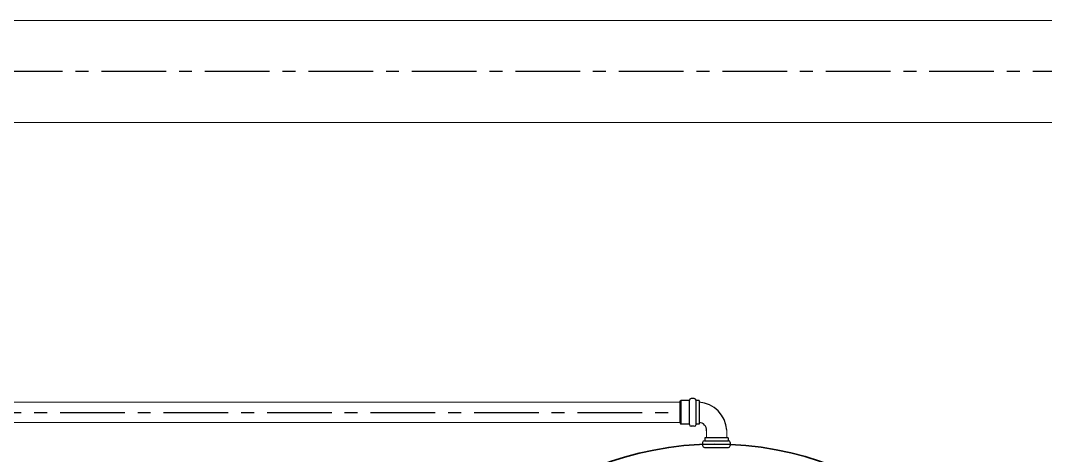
# Model space of a CAD drawing. Header units: millimetres. Extents: x 20530103 to 31271019, y 32092698 to 33532929.
# Drawn here: x 26690825 to 26695856, y 33061644 to 33063779 of the extents above; entities that cross this region are included whole.
import ezdxf

# ---------------------------------------------------------------- set-up
doc = ezdxf.new("R2010")
doc.units = ezdxf.units.MM
doc.linetypes.add('осевая', pattern=[50.8, 31.75, -6.35, 6.35, -6.35])
doc.layers.add('Mitat', color=1, linetype='Continuous')

msp = doc.modelspace()

# ---------------------------------------------------------------- linework, layer by layer
at = {"lineweight": 20}
for p, q in [((26698252.0288, 33063778.5089), (26671317.9183, 33063778.5089)), ((26698252.0288, 33063278.5089), (26671317.9183, 33063278.5089)), ((26694061.6339, 33061906.052), (26674767.1722, 33061906.0829)), ((26694061.6043, 33061806.12), (26674767.3198, 33061806.0972)), ((26694192.074, 33061731.6609), (26694192.074, 33061765.9868)), ((26694192.074, 33061731.6609), (26694192.074, 33061765.9868)), ((26694292.074, 33061731.6609), (26694292.074, 33061768.8296)), ((26694292.074, 33061768.8296), (26694292.074, 33061731.6609)), ((26694192.074, 33061731.6609), (26694192.074, 33061731.6609)), ((26694290.9698, 33061731.6609), (26694290.9698, 33061731.6609))]:
    msp.add_line(p, q, dxfattribs=at)
at = {"color": 1, "linetype": 'осевая', "lineweight": 25, "ltscale": 10}
for p, q in [((26699159.3964, 33063528.5089), (26670331.8762, 33063528.5089)), ((26674762.8742, 33061856.0842), (26694061.6043, 33061856.0561))]:
    msp.add_line(p, q, dxfattribs=at)
at = {"color": 7, "lineweight": 25}
for p, q in [((26694061.5733, 33061905.9983), (26694066.0189, 33061913.6983)), ((26694108.1689, 33061913.6983), (26694066.0189, 33061913.6983)), ((26694108.1689, 33061796.6983), (26694108.1689, 33061915.2983)), ((26694132.1689, 33061923.9983), (26694116.8689, 33061923.9983)), ((26694140.8689, 33061796.6983), (26694140.8689, 33061915.2983)), ((26694155.8689, 33061913.6983), (26694140.8689, 33061913.6983)), ((26694155.8689, 33061913.6983), (26694155.8689, 33061798.2983)), ((26694061.5733, 33061805.9983), (26694066.0189, 33061798.2983)), ((26694108.1689, 33061798.2983), (26694066.0189, 33061798.2983)), ((26694132.1689, 33061787.9983), (26694116.8689, 33061787.9983)), ((26694155.8689, 33061798.2983), (26694140.8689, 33061798.2983)), ((26694172.9698, 33061707.9609), (26694172.9698, 33061692.6609)), ((26694181.6698, 33061716.6609), (26694300.2698, 33061716.6609)), ((26694298.6698, 33061731.6609), (26694183.2698, 33061731.6609)), ((26694183.2698, 33061731.6609), (26694183.2698, 33061716.6609)), ((26694298.6698, 33061731.6609), (26694298.6698, 33061716.6609)), ((26694308.9698, 33061707.9609), (26694308.9698, 33061692.6609)), ((26694181.6698, 33061683.9609), (26694300.2698, 33061683.9609))]:
    msp.add_line(p, q, dxfattribs=at)
for centre, radius, start, end in [((26694116.8689, 33061915.2983), 8.7, 90, 180), ((26694132.1689, 33061915.2983), 8.7, 0, 90), ((26694144.4051, 33061758.4066), 148.0363, 4.0374627, 85.5586001), ((26694155.5737, 33061769.3477), 36.6547, 354.7390521, 89.6336187), ((26694116.8689, 33061796.6983), 8.7, 180, 270), ((26694132.1689, 33061796.6983), 8.7, 270, 0), ((26694181.6698, 33061707.9609), 8.7, 90, 180), ((26694300.2698, 33061707.9609), 8.7, 0, 90), ((26694181.6698, 33061692.6609), 8.7, 180, 270), ((26694300.2698, 33061692.6609), 8.7, 270, 0)]:
    msp.add_arc(centre, radius, start, end, dxfattribs=at)
at = {"lineweight": 35}
msp.add_arc((26694238.0399, 33060104.8293), 1595.4844, 5.9499064, 174.3768002, dxfattribs=at)
at = {"layer": 'Mitat', "color": 7, "lineweight": 25}
for p, q in [((26694061.5733, 33061905.9983), (26694061.5733, 33061805.9983)), ((26694066.0189, 33061913.6983), (26694066.0189, 33061798.2983))]:
    msp.add_line(p, q, dxfattribs=at)

doc.saveas('drawing.dxf')
